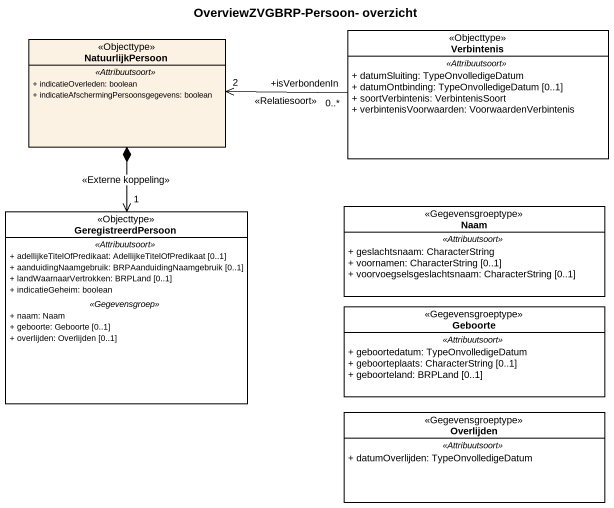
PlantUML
@startuml
title OverviewZVGBRP-Persoon- overzicht
hide circle
hide empty members
skinparam classAttributeIconSize 0
class NatuurlijkPersoon <<Objecttype>> {
  .. <<Attribuutsoort>> ..
  + indicatieOverleden: boolean
  + indicatieAfschermingPersoonsgegevens: boolean
}
class Verbintenis <<Objecttype>> #FFFFFF {
  .. <<Attribuutsoort>> ..
  + datumSluiting: TypeOnvolledigeDatum
  + datumOntbinding: TypeOnvolledigeDatum [0..1]
  + soortVerbintenis: VerbintenisSoort
  + verbintenisVoorwaarden: VoorwaardenVerbintenis
}
class Naam <<Gegevensgroeptype>> #FFFFFF {
  .. <<Attribuutsoort>> ..
  + geslachtsnaam: CharacterString
  + voornamen: CharacterString [0..1]
  + voorvoegselsgeslachtsnaam: CharacterString [0..1]
}
class GeregistreerdPersoon <<Objecttype>> #FFFFFF {
  .. <<Attribuutsoort>> ..
  + adellijkeTitelOfPredikaat: AdellijkeTitelOfPredikaat [0..1]
  + aanduidingNaamgebruik: BRPAanduidingNaamgebruik [0..1]
  + landWaarnaarVertrokken: BRPLand [0..1]
  + indicatieGeheim: boolean
  .. <<Gegevensgroep>> ..
  + naam: Naam
  + geboorte: Geboorte [0..1]
  + overlijden: Overlijden [0..1]
}
class Geboorte <<Gegevensgroeptype>> #FFFFFF {
  .. <<Attribuutsoort>> ..
  + geboortedatum: TypeOnvolledigeDatum
  + geboorteplaats: CharacterString [0..1]
  + geboorteland: BRPLand [0..1]
}
class Overlijden <<Gegevensgroeptype>> #FFFFFF {
  .. <<Attribuutsoort>> ..
  + datumOverlijden: TypeOnvolledigeDatum
}
NatuurlijkPersoon *--> "1" GeregistreerdPersoon : <<Externe koppeling>>
Verbintenis "+isVerbondenIn\n0..*" -left-> "2" NatuurlijkPersoon : <<Relatiesoort>>
@enduml
